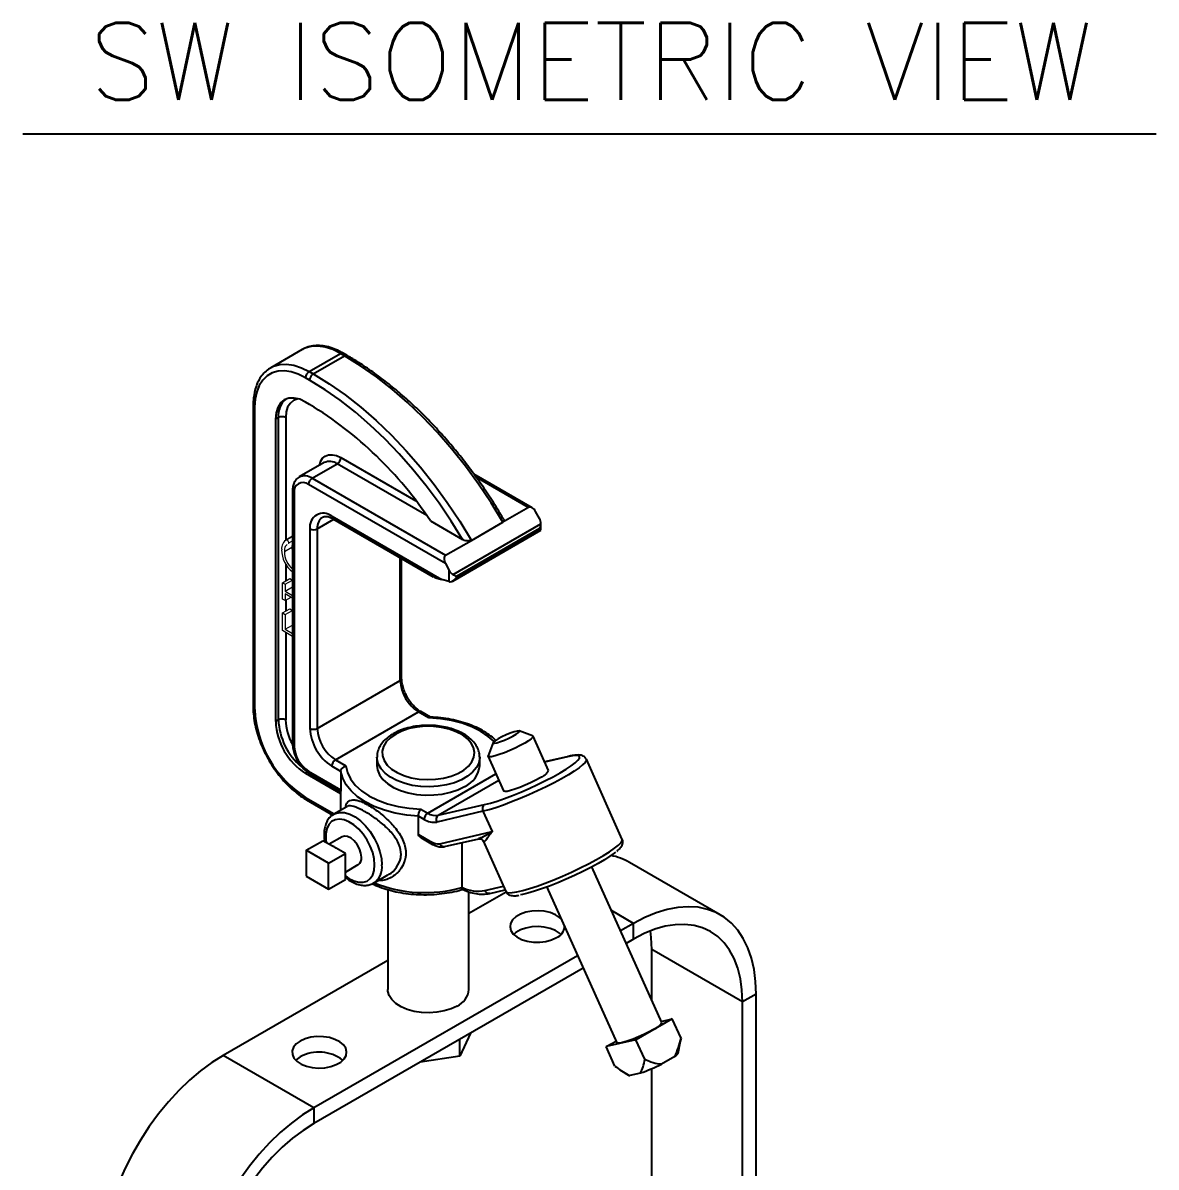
# Model space of a CAD drawing. Extents: x 16.5 to 113.1, y 4.4 to 84.5.
# Drawn here: x 21.57 to 32.6, y 73.4 to 84.54 of the extents above; entities that cross this region are included whole.
import ezdxf
from ezdxf.enums import TextEntityAlignment as Align

# ---------------------------------------------------------------- set-up
doc = ezdxf.new("R2010")
doc.units = 0
doc.header["$MEASUREMENT"] = 0
doc.layers.add('OBJECT', color=7, linetype='CONTINUOUS')
doc.styles.get("Standard").update_dxf_attribs({"font": 'SIMPLEX'})

msp = doc.modelspace()

# ---------------------------------------------------------------- linework, layer by layer
at = {"layer": 'OBJECT', "color": 1}
msp.add_line((21.572, 83.461), (32.604, 83.461), dxfattribs=at)
at = {"layer": 'OBJECT'}
for p, q in [((24.289, 81.36), (23.984, 81.184)), ((24.359, 81.147), (24.664, 81.323)), ((24.399, 81.124), (24.704, 81.3)), ((24.704, 81.3), (24.664, 81.323)), ((24.729, 81.303), (24.689, 81.326)), ((24.359, 81.147), (24.399, 81.124)), ((24.363, 81.063), (24.323, 81.086)), ((23.814, 80.82), (23.814, 77.877)), ((23.828, 80.8), (23.828, 77.856)), ((24.363, 80.827), (24.323, 80.85)), ((24.059, 80.698), (24.032, 80.682)), ((24.032, 80.682), (24.032, 77.739)), ((24.059, 77.754), (24.059, 80.698)), ((24.13, 80.698), (24.13, 79.502)), ((24.506, 80.26), (24.263, 80.12)), ((24.388, 80.107), (24.631, 80.248)), ((25.503, 79.744), (24.631, 80.248)), ((24.666, 80.309), (25.398, 79.887)), ((26.529, 79.821), (25.962, 80.149)), ((25.685, 79.278), (24.353, 80.046)), ((24.388, 80.107), (25.687, 79.358)), ((26.494, 79.824), (25.983, 80.119)), ((24.197, 79.985), (24.197, 77.521)), ((24.212, 79.965), (24.212, 77.501)), ((26.494, 79.824), (26.243, 79.679)), ((24.437, 79.615), (24.599, 79.708)), ((24.579, 79.737), (25.647, 79.12)), ((24.589, 79.714), (25.567, 79.149)), ((25.539, 79.692), (25.852, 79.512)), ((25.938, 79.503), (26.243, 79.679)), ((26.6, 79.717), (26.563, 79.784)), ((24.367, 77.672), (24.367, 79.615)), ((24.437, 79.615), (24.437, 77.672)), ((25.757, 79.106), (26.615, 79.601)), ((25.759, 79.17), (26.615, 79.664)), ((26.6, 79.617), (25.793, 79.15)), ((25.793, 79.143), (26.6, 79.61)), ((26.6, 79.61), (26.6, 79.617)), ((26.615, 79.601), (26.615, 79.666)), ((25.687, 79.358), (25.938, 79.503)), ((24.13, 79.272), (24.13, 79.108)), ((25.245, 78.138), (25.245, 79.336)), ((25.259, 78.159), (25.259, 79.327)), ((25.685, 79.278), (25.722, 79.21)), ((25.722, 79.101), (25.647, 79.12)), ((25.722, 79.101), (25.722, 79.21)), ((25.793, 79.15), (25.793, 79.143)), ((24.13, 78.919), (24.13, 78.814)), ((24.13, 78.607), (24.13, 77.754)), ((24.437, 77.672), (25.245, 78.138)), ((24.614, 77.366), (25.422, 77.832)), ((25.524, 77.773), (25.422, 77.832)), ((25.54, 77.781), (25.447, 77.835)), ((24.059, 77.754), (24.032, 77.739)), ((26.534, 77.599), (26.404, 77.647)), ((26.689, 77.261), (26.538, 77.596)), ((26.151, 77.533), (26.101, 77.404)), ((24.614, 77.366), (24.716, 77.307)), ((25.019, 77.392), (25.019, 77.31)), ((26.019, 77.31), (26.019, 77.392)), ((26.101, 77.399), (26.251, 77.064)), ((26.883, 77.399), (26.651, 77.345)), ((26.874, 77.395), (26.651, 77.344)), ((27.407, 76.591), (27.057, 77.372)), ((24.35, 77.25), (24.323, 77.234)), ((24.323, 77.234), (24.665, 77.037)), ((24.353, 77.256), (24.668, 77.074)), ((24.363, 77.233), (24.666, 77.058)), ((24.668, 77.253), (24.579, 77.305)), ((24.668, 77.253), (24.668, 77.074)), ((25.514, 76.846), (26.177, 77.229)), ((25.615, 76.825), (26.205, 77.166)), ((24.665, 77.059), (24.665, 76.874)), ((24.323, 76.999), (24.603, 76.838)), ((24.334, 76.976), (24.59, 76.828)), ((24.726, 76.909), (24.599, 76.836)), ((25.615, 76.825), (26.066, 76.929)), ((24.593, 76.832), (24.599, 76.836)), ((25.423, 76.639), (25.423, 76.817)), ((25.479, 76.785), (25.423, 76.817)), ((25.445, 76.886), (25.514, 76.846)), ((26.051, 76.864), (25.6, 76.759)), ((26.051, 76.864), (26.14, 76.666)), ((24.331, 76.485), (24.493, 76.578)), ((24.585, 76.526), (24.493, 76.578)), ((24.68, 76.615), (24.555, 76.543)), ((25.423, 76.639), (25.55, 76.565)), ((25.445, 76.609), (25.56, 76.542)), ((25.631, 76.548), (26.14, 76.666)), ((25.677, 76.52), (26.009, 76.597)), ((25.844, 76.558), (25.844, 76.125)), ((26.044, 76.587), (26.042, 76.588)), ((26.044, 76.587), (26.053, 76.575)), ((26.053, 76.575), (26.274, 76.082)), ((26.057, 76.57), (26.053, 76.575)), ((24.548, 76.359), (24.331, 76.485)), ((24.331, 76.485), (24.331, 76.233)), ((24.548, 76.359), (24.711, 76.453)), ((24.62, 76.505), (24.585, 76.526)), ((24.711, 76.453), (24.62, 76.505)), ((24.711, 76.347), (24.711, 76.453)), ((24.548, 76.107), (24.548, 76.359)), ((24.711, 76.307), (24.711, 76.347)), ((24.711, 76.273), (24.836, 76.345)), ((28.36, 75.856), (27.476, 76.366)), ((24.331, 76.233), (24.548, 76.107)), ((24.711, 76.201), (24.711, 76.307)), ((24.987, 76.164), (25.126, 76.245)), ((27.791, 74.806), (27.11, 76.323)), ((24.548, 76.107), (24.711, 76.201)), ((25.844, 76.121), (25.844, 76.125)), ((26.07, 76.094), (26.25, 76.135)), ((26.672, 76.126), (27.353, 74.61)), ((25.124, 76.102), (25.124, 75.13)), ((25.914, 75.13), (25.914, 76.08)), ((26.277, 76.078), (25.914, 75.868)), ((26.117, 76.065), (26.266, 76.1)), ((27.516, 75.773), (27.302, 75.897)), ((27.516, 75.773), (27.39, 75.7)), ((27.516, 75.619), (27.516, 75.773)), ((27.516, 75.619), (27.445, 75.578)), ((26.972, 75.458), (24.405, 73.977)), ((28.577, 75.007), (27.693, 75.517)), ((27.693, 75.025), (27.693, 75.517)), ((25.124, 75.412), (23.521, 74.487)), ((27.027, 75.337), (24.405, 73.823)), ((28.71, 75.083), (28.577, 75.007)), ((28.577, 69.497), (28.577, 75.007)), ((28.71, 69.343), (28.71, 75.083)), ((27.894, 74.843), (27.54, 74.639)), ((27.786, 74.818), (27.894, 74.843)), ((27.979, 74.654), (27.894, 74.843)), ((25.928, 74.702), (25.825, 74.479)), ((25.825, 74.479), (25.825, 74.643)), ((27.54, 74.639), (27.251, 74.572)), ((27.251, 74.572), (27.346, 74.627)), ((27.336, 74.383), (27.251, 74.572)), ((27.625, 74.45), (27.54, 74.639)), ((27.951, 74.51), (27.974, 74.624)), ((27.979, 74.654), (27.972, 74.622)), ((24.405, 73.977), (23.521, 74.487)), ((25.825, 74.479), (25.438, 74.42)), ((27.917, 74.476), (27.789, 74.402)), ((27.693, 69.971), (27.693, 74.358)), ((27.435, 74.313), (27.469, 74.294)), ((27.584, 74.315), (27.479, 74.291)), ((24.405, 73.977), (24.405, 73.823))]:
    msp.add_line(p, q, dxfattribs=at)
at = {"layer": 'OBJECT', "linetype": 'Continuous', "lineweight": 15}
for p, q in [((24.197, 79.544), (24.131, 79.506)), ((24.146, 79.512), (24.197, 79.541)), ((24.146, 79.512), (24.162, 79.479)), ((24.162, 79.479), (24.197, 79.499)), ((24.118, 79.394), (24.189, 79.435)), ((24.098, 79.09), (24.169, 79.131)), ((24.169, 79.131), (24.196, 79.115)), ((24.098, 78.931), (24.098, 79.09)), ((24.098, 79.09), (24.125, 79.075)), ((24.125, 79.075), (24.196, 79.115)), ((24.125, 79.075), (24.125, 79.009)), ((24.125, 79.009), (24.196, 79.05)), ((24.125, 79.009), (24.197, 78.967)), ((24.196, 79.115), (24.196, 79.05)), ((24.196, 79.05), (24.197, 79.049)), ((24.125, 78.916), (24.098, 78.931)), ((24.197, 78.94), (24.125, 78.982)), ((24.125, 78.982), (24.125, 78.916)), ((24.125, 78.916), (24.182, 78.949)), ((24.098, 78.796), (24.169, 78.837)), ((24.098, 78.625), (24.098, 78.796)), ((24.098, 78.796), (24.125, 78.78)), ((24.125, 78.78), (24.196, 78.821)), ((24.169, 78.837), (24.196, 78.821)), ((24.196, 78.821), (24.196, 78.678)), ((24.125, 78.78), (24.125, 78.637)), ((24.125, 78.637), (24.196, 78.678)), ((24.196, 78.678), (24.197, 78.677)), ((24.197, 78.568), (24.098, 78.625)), ((24.125, 78.637), (24.197, 78.595))]:
    msp.add_line(p, q, dxfattribs=at)
at = {"layer": 'OBJECT', "flags": 128}
for points in [[(24.664, 81.323), (24.589, 81.361), (24.515, 81.385), (24.444, 81.395), (24.377, 81.392), (24.317, 81.374), (24.289, 81.36)], [(26.243, 79.679), (26.129, 79.867), (26.008, 80.049), (25.881, 80.224), (25.747, 80.392), (25.608, 80.553), (25.464, 80.704), (25.317, 80.845), (25.167, 80.976), (25.014, 81.096), (24.859, 81.204), (24.704, 81.3)], [(24.323, 81.086), (24.253, 81.121), (24.184, 81.143), (24.118, 81.153), (24.056, 81.149), (23.999, 81.133), (23.949, 81.104), (23.907, 81.063), (23.873, 81.011), (23.848, 80.949), (23.833, 80.878), (23.828, 80.8)], [(23.986, 81.186), (24.011, 81.198), (24.072, 81.215), (24.138, 81.219), (24.209, 81.208), (24.283, 81.184), (24.359, 81.147)], [(25.852, 79.512), (25.741, 79.691), (25.623, 79.865), (25.499, 80.033), (25.369, 80.194), (25.235, 80.347), (25.096, 80.491), (24.954, 80.626), (24.809, 80.752), (24.661, 80.867), (24.513, 80.97), (24.363, 81.063)], [(24.399, 81.124), (24.554, 81.028), (24.708, 80.92), (24.861, 80.8), (25.012, 80.669), (25.159, 80.527), (25.302, 80.376), (25.441, 80.216), (25.575, 80.048), (25.703, 79.872), (25.824, 79.69), (25.938, 79.503)], [(24.323, 80.85), (24.267, 80.877), (24.212, 80.889), (24.162, 80.887), (24.117, 80.871), (24.081, 80.841), (24.054, 80.798), (24.038, 80.745), (24.032, 80.682)], [(24.257, 80.88), (24.243, 80.878), (24.205, 80.864), (24.173, 80.837), (24.149, 80.8), (24.135, 80.753), (24.13, 80.698)], [(24.458, 80.232), (24.47, 80.271), (24.49, 80.302), (24.516, 80.324), (24.548, 80.335), (24.585, 80.337), (24.625, 80.328), (24.666, 80.309)], [(25.201, 77.616), (25.149, 77.58), (25.109, 77.54), (25.082, 77.496), (25.07, 77.45), (25.072, 77.403), (25.088, 77.358), (25.118, 77.314), (25.161, 77.275), (25.215, 77.241), (25.279, 77.212), (25.351, 77.191), (25.428, 77.178), (25.509, 77.173), (25.589, 77.176), (25.667, 77.187), (25.741, 77.206), (25.807, 77.233), (25.864, 77.266), (25.91, 77.304), (25.943, 77.347), (25.963, 77.392), (25.969, 77.438), (25.96, 77.484), (25.936, 77.529), (25.9, 77.571), (25.851, 77.608), (25.791, 77.639), (25.723, 77.664), (25.648, 77.681), (25.569, 77.69), (25.488, 77.692), (25.409, 77.684), (25.333, 77.669), (25.262, 77.646), (25.201, 77.616)], [(26.159, 77.543), (26.102, 77.594), (26.028, 77.644), (25.943, 77.686), (25.848, 77.721), (25.745, 77.747), (25.636, 77.765), (25.524, 77.773)], [(26.534, 77.599), (26.538, 77.596), (26.536, 77.586), (26.521, 77.571), (26.495, 77.552), (26.459, 77.529), (26.414, 77.505), (26.364, 77.48), (26.311, 77.456), (26.259, 77.435), (26.21, 77.417), (26.168, 77.404), (26.134, 77.396), (26.112, 77.394), (26.101, 77.398), (26.101, 77.404)], [(26.198, 77.569), (26.17, 77.551), (26.154, 77.538), (26.152, 77.529), (26.163, 77.528), (26.187, 77.532), (26.221, 77.543), (26.261, 77.558), (26.303, 77.577), (26.343, 77.597), (26.375, 77.615), (26.397, 77.631), (26.407, 77.642), (26.402, 77.647), (26.384, 77.646), (26.355, 77.638), (26.317, 77.625), (26.276, 77.608), (26.234, 77.588), (26.198, 77.569)], [(26.019, 77.394), (26.019, 77.385), (26.01, 77.337), (25.987, 77.29), (25.95, 77.245), (25.901, 77.205), (25.841, 77.171), (25.772, 77.143), (25.695, 77.121), (25.614, 77.108), (25.529, 77.103), (25.445, 77.106), (25.362, 77.117), (25.284, 77.137), (25.213, 77.163), (25.15, 77.196), (25.099, 77.235), (25.059, 77.278), (25.032, 77.325), (25.02, 77.373), (25.019, 77.392)], [(27.057, 77.372), (27.057, 77.36), (27.045, 77.34), (27.021, 77.316), (26.986, 77.287), (26.939, 77.255), (26.882, 77.219), (26.816, 77.181), (26.743, 77.142), (26.665, 77.102), (26.582, 77.062), (26.498, 77.024), (26.413, 76.988), (26.33, 76.955), (26.251, 76.925), (26.177, 76.899), (26.11, 76.879), (26.051, 76.864)], [(26.066, 76.929), (26.123, 76.944), (26.188, 76.964), (26.26, 76.989), (26.338, 77.019), (26.418, 77.052), (26.5, 77.087), (26.581, 77.125), (26.66, 77.163), (26.733, 77.201), (26.801, 77.239), (26.86, 77.274), (26.909, 77.307), (26.948, 77.336), (26.962, 77.349)], [(26.962, 77.349), (26.975, 77.361), (26.989, 77.381), (26.991, 77.396), (26.98, 77.405), (26.956, 77.408), (26.921, 77.404), (26.874, 77.395)], [(26.883, 77.399), (26.881, 77.398), (26.874, 77.395)], [(25.423, 76.817), (25.308, 76.827), (25.196, 76.846), (25.091, 76.874), (24.993, 76.911), (24.905, 76.955), (24.829, 77.005), (24.766, 77.062), (24.718, 77.123), (24.685, 77.187), (24.668, 77.253)], [(24.716, 77.307), (24.731, 77.242), (24.761, 77.18), (24.807, 77.12), (24.867, 77.065), (24.941, 77.016), (25.026, 76.973), (25.121, 76.938), (25.224, 76.912), (25.333, 76.894), (25.445, 76.886)], [(25.019, 77.31), (25.024, 77.267), (25.044, 77.219), (25.077, 77.174), (25.123, 77.133), (25.181, 77.097), (25.248, 77.067), (25.323, 77.044), (25.403, 77.029), (25.487, 77.022), (25.572, 77.023), (25.655, 77.032), (25.734, 77.049), (25.807, 77.074), (25.872, 77.106)], [(26.251, 77.064), (26.251, 77.063), (26.262, 77.059), (26.285, 77.061), (26.318, 77.069), (26.361, 77.082), (26.409, 77.1), (26.462, 77.121), (26.514, 77.145), (26.564, 77.17), (26.609, 77.194)], [(24.996, 76.342), (24.991, 76.4), (24.977, 76.462), (24.954, 76.524), (24.922, 76.584), (24.884, 76.641), (24.841, 76.69), (24.794, 76.731), (24.746, 76.762), (24.698, 76.781), (24.653, 76.788), (24.612, 76.782), (24.577, 76.764), (24.549, 76.734), (24.53, 76.694), (24.52, 76.645), (24.52, 76.589), (24.524, 76.561)], [(24.599, 76.836), (24.614, 76.843), (24.656, 76.853), (24.703, 76.851), (24.754, 76.836), (24.806, 76.809), (24.858, 76.77), (24.907, 76.722), (24.952, 76.666), (24.991, 76.604), (25.024, 76.538), (25.047, 76.471), (25.062, 76.405), (25.067, 76.342)], [(24.868, 76.416), (24.863, 76.456), (24.849, 76.499), (24.826, 76.54), (24.798, 76.575), (24.766, 76.602), (24.733, 76.618), (24.703, 76.622), (24.68, 76.615)], [(26.274, 76.082), (26.281, 76.075), (26.302, 76.07), (26.336, 76.072), (26.381, 76.079), (26.438, 76.092), (26.503, 76.112), (26.577, 76.136), (26.656, 76.165), (26.74, 76.198), (26.826, 76.234), (26.913, 76.273), (26.998, 76.313), (27.079, 76.354), (27.155, 76.394), (27.223, 76.433), (27.282, 76.47), (27.332, 76.504), (27.369, 76.533), (27.395, 76.559), (27.407, 76.579), (27.407, 76.591)], [(27.34, 76.466), (27.329, 76.458), (27.286, 76.427), (27.233, 76.393), (27.171, 76.356), (27.1, 76.318), (27.024, 76.279), (26.943, 76.24), (26.861, 76.203), (26.778, 76.168), (26.697, 76.136), (26.621, 76.108), (26.551, 76.085), (26.488, 76.066), (26.435, 76.054), (26.417, 76.051)], [(24.711, 76.236), (24.746, 76.211), (24.794, 76.186), (24.841, 76.173), (24.884, 76.173), (24.922, 76.185), (24.954, 76.209), (24.977, 76.244), (24.991, 76.289), (24.996, 76.342)], [(26.811, 75.817), (26.797, 75.83), (26.756, 75.856), (26.705, 75.877), (26.648, 75.89), (26.587, 75.895), (26.526, 75.892), (26.467, 75.881), (26.415, 75.862), (26.371, 75.837), (26.339, 75.807), (26.319, 75.773), (26.314, 75.738), (26.323, 75.702), (26.346, 75.669), (26.381, 75.64), (26.427, 75.616), (26.481, 75.6), (26.541, 75.59), (26.603, 75.589), (26.663, 75.597), (26.719, 75.612), (26.767, 75.634), (26.767, 75.634)], [(28.71, 75.083), (28.705, 75.208), (28.69, 75.325), (28.664, 75.434), (28.629, 75.535), (28.585, 75.625), (28.531, 75.706), (28.469, 75.775), (28.398, 75.832), (28.32, 75.877), (28.236, 75.909), (28.145, 75.929), (28.048, 75.935), (27.947, 75.928), (27.843, 75.909), (27.736, 75.876), (27.626, 75.83), (27.516, 75.773)], [(26.809, 75.665), (26.797, 75.676), (26.756, 75.703), (26.705, 75.723), (26.648, 75.737), (26.587, 75.742), (26.526, 75.739), (26.467, 75.727), (26.415, 75.709), (26.371, 75.684), (26.35, 75.665)], [(28.577, 75.007), (28.572, 75.124), (28.557, 75.234), (28.531, 75.336), (28.496, 75.429), (28.452, 75.512), (28.398, 75.584), (28.336, 75.645), (28.266, 75.693), (28.189, 75.73), (28.106, 75.753), (28.016, 75.763), (27.922, 75.76), (27.824, 75.744), (27.723, 75.715), (27.62, 75.673), (27.516, 75.619)], [(27.693, 75.517), (27.688, 75.634), (27.68, 75.699)], [(25.798, 74.968), (25.74, 74.941), (25.674, 74.92), (25.603, 74.907), (25.528, 74.902), (25.453, 74.905), (25.381, 74.916), (25.313, 74.935), (25.253, 74.961), (25.203, 74.993), (25.163, 75.03), (25.137, 75.071), (25.125, 75.113), (25.124, 75.13)], [(24.27, 74.626), (24.232, 74.598), (24.206, 74.566), (24.194, 74.531), (24.195, 74.495), (24.211, 74.461), (24.241, 74.429), (24.282, 74.403), (24.332, 74.382), (24.389, 74.369), (24.45, 74.364), (24.512, 74.367), (24.57, 74.378), (24.623, 74.397), (24.666, 74.422), (24.699, 74.453), (24.718, 74.486), (24.723, 74.522), (24.715, 74.557), (24.692, 74.59), (24.656, 74.619), (24.61, 74.643), (24.556, 74.66), (24.497, 74.669), (24.435, 74.67), (24.375, 74.663), (24.319, 74.648), (24.27, 74.626)], [(27.711, 74.74), (27.667, 74.716), (27.617, 74.691), (27.564, 74.667), (27.512, 74.646), (27.463, 74.628), (27.421, 74.615), (27.387, 74.607), (27.364, 74.605), (27.354, 74.609), (27.353, 74.61)], [(23.521, 74.487), (23.411, 74.417), (23.302, 74.337), (23.195, 74.246), (23.09, 74.145), (22.989, 74.035), (22.893, 73.918), (22.802, 73.793), (22.717, 73.663), (22.639, 73.528), (22.569, 73.389), (22.506, 73.248), (22.453, 73.106), (22.408, 72.964), (22.373, 72.823), (22.348, 72.684), (22.333, 72.55), (22.328, 72.419)], [(24.27, 74.472), (24.232, 74.444), (24.228, 74.441)], [(27.469, 74.294), (27.472, 74.292), (27.479, 74.291)], [(24.405, 73.977), (24.295, 73.907), (24.186, 73.826), (24.078, 73.735), (23.974, 73.635), (23.873, 73.525), (23.777, 73.407), (23.686, 73.283), (23.601, 73.153), (23.523, 73.018), (23.453, 72.879), (23.39, 72.738), (23.337, 72.596), (23.292, 72.454), (23.257, 72.313), (23.232, 72.174), (23.217, 72.039), (23.211, 71.909)], [(24.405, 73.823), (24.301, 73.757), (24.198, 73.68), (24.097, 73.593), (23.999, 73.495), (23.905, 73.39), (23.816, 73.276), (23.732, 73.157), (23.655, 73.031), (23.585, 72.902), (23.523, 72.77), (23.47, 72.636), (23.425, 72.501), (23.39, 72.368), (23.365, 72.237), (23.349, 72.109), (23.344, 71.986)]]:
    msp.add_lwpolyline(points, dxfattribs=at)
at = {"layer": 'OBJECT'}
for centre, radius, start, end in [((24.679, 81.303), 0.0252, 65.6944, 125.6158), ((24.719, 81.28), 0.025, 65.4851, 125.8094), ((24.4, 81.082), 0.0768, 122.6062, 177.3937), ((24.44, 81.059), 0.0768, 122.6062, 177.3937), ((23.838, 80.822), 0.0239, 183.9358, 247.3698), ((24.272, 80.717), 0.214, 131.0984, 185.1335), ((22.398, 77.616), 3.765, 33.4707, 58.5356), ((24.094, 80.63), 0.0769, 62.6098, 117.3902), ((24.558, 80.145), 0.126, 54.3828, 114.3061), ((24.59, 80.312), 0.0768, 302.6062, 357.3937), ((24.316, 80.008), 0.123, 53.6819, 115.3816), ((24.298, 79.979), 0.0873, 50.7963, 189.2141), ((24.43, 80.043), 0.0768, 122.6044, 177.3955), ((24.222, 79.987), 0.0251, 185.7104, 245.6241), ((24.496, 79.636), 0.131, 50.7966, 189.2138), ((24.56, 79.628), 0.123, 124.8711, 186.3099), ((24.606, 79.736), 0.027, 176.6332, 232.0551), ((24.402, 79.683), 0.0769, 242.6096, 297.3904), ((25.234, 78.161), 0.0251, 294.3744, 354.3054), ((25.629, 78.156), 0.384, 182.6054, 237.3945), ((23.839, 77.879), 0.0251, 185.6952, 245.625), ((24.899, 77.903), 1.071, 182.4871, 237.5129), ((25.436, 77.813), 0.0239, 63.6541, 127.3217), ((24.665, 77.767), 0.633, 182.6055, 237.3946), ((24.094, 77.686), 0.0769, 62.6098, 117.3902), ((24.696, 77.784), 0.638, 182.6498, 229.6447), ((24.646, 77.771), 0.517, 181.8867, 209.3009), ((24.827, 77.693), 0.461, 182.6055, 237.3945), ((24.402, 77.74), 0.0769, 242.6096, 297.3904), ((24.821, 77.69), 0.384, 182.6054, 237.3945), ((24.222, 77.524), 0.0251, 185.6948, 245.6253), ((24.519, 77.515), 0.307, 182.6056, 237.3944), ((24.655, 77.301), 0.0768, 122.6049, 177.395), ((24.378, 77.253), 0.0248, 173.8632, 234.8251), ((25.774, 77.331), 0.246, 293.6249, 355.0549), ((26.562, 77.332), 0.146, 288.7889, 330.4679), ((24.347, 76.996), 0.0239, 172.5927, 236.1092), ((26.097, 76.888), 0.0515, 126.297, 207.8016), ((25.555, 76.782), 0.0768, 122.6049, 177.395), ((25.573, 76.929), 0.172, 236.6988, 279.2315), ((25.592, 76.966), 0.143, 236.6987, 279.2317), ((25.646, 76.783), 0.0515, 126.2973, 207.8014), ((25.573, 76.562), 0.024, 172.7463, 235.9574), ((25.612, 76.661), 0.114, 236.6989, 279.2317), ((26.012, 76.55), 0.0489, 24.1642, 50.3606), ((24.53, 76.39), 0.147, 52.0319, 67.9735), ((25.671, 76.562), 0.0423, 198.6052, 278.8714), ((24.566, 76.327), 0.147, 352.0293, 7.9707), ((24.792, 76.407), 0.0765, 304.8225, 6.4898), ((24.881, 76.319), 0.187, 304.6668, 7.0216), ((27.187, 75.862), 0.582, 60.1371, 79.2059), ((25.487, 77.392), 1.32, 248.0111, 285.7119), ((26.004, 76.45), 0.363, 243.8079, 280.5074), ((26.111, 76.109), 0.0437, 200.0823, 277.3943), ((26.716, 75.753), 0.13, 293.3755, 355.3044), ((25.719, 75.147), 0.196, 293.8664, 354.8135), ((27.664, 74.878), 0.146, 288.7888, 330.4678), ((24.455, 74.135), 0.384, 52.6344, 118.7034), ((27.879, 74.547), 0.0804, 297.6941, 332.9514), ((27.026, 75.925), 1.703, 289.0966, 296.6128)]:
    msp.add_arc(centre, radius, start, end, dxfattribs=at)
at = {"layer": 'OBJECT', "linetype": 'Continuous', "lineweight": 15}
for centre, radius, start, end in [((24.185, 79.425), 0.0949, 114.3865, 188.352), ((24.364, 79.411), 0.273, 179.9121, 232.2609), ((24.346, 79.394), 0.228, 179.8493, 229.1791)]:
    msp.add_arc(centre, radius, start, end, dxfattribs=at)
at = {"layer": 'OBJECT'}
for centre, major_axis, ratio, start_param, end_param in [((26.528, 79.764), (-0.0326, 0.0603), 0.595383, 4.729283, 6.30008), ((26.565, 79.697), (-0.0348, 0.0642), 0.558702, 3.910079, 4.727266), ((26.565, 79.637), (0.0354, 0.0612), 0.577335, 4.71243, 5.466039), ((26.565, 79.63), (0.05, -0.0289), 0.00007, 6.283145, 7.068624), ((25.72, 79.298), (-0.0326, 0.0603), 0.595383, 0.016894, 1.587691), ((25.683, 79.141), (0.132, -0.027), 0.206185, 3.699612, 4.485092), ((25.757, 79.23), (-0.0348, 0.0642), 0.558702, 1.585674, 2.402861), ((25.757, 79.164), (0.0354, 0.0612), 0.577335, 3.41167, 4.71243), ((25.757, 79.171), (0.05, -0.0289), 0.00007, 0.785439, 1.539048), ((25.757, 79.121), (0.0498, 0.0096), 0.40502, 3.849247, 4.119283)]:
    msp.add_ellipse(centre, major_axis=major_axis, ratio=ratio, start_param=start_param, end_param=end_param, dxfattribs=at)
for points, knots in [([(24.689, 81.326), (24.677, 81.333), (24.641, 81.353), (24.581, 81.377), (24.511, 81.396), (24.443, 81.402), (24.378, 81.396), (24.326, 81.381), (24.298, 81.364), (24.287, 81.357)], [0, 0, 0, 0, 0.087248, 0.252462, 0.417722, 0.581865, 0.743604, 0.90203, 1, 1, 1, 1]), ([(26.25, 79.709), (26.239, 79.728), (26.195, 79.803), (26.113, 79.933), (26.004, 80.094), (25.889, 80.25), (25.769, 80.4), (25.645, 80.543), (25.517, 80.68), (25.386, 80.809), (25.252, 80.929), (25.116, 81.041), (24.978, 81.144), (24.849, 81.232), (24.766, 81.281), (24.729, 81.303)], [0, 0, 0, 0, 0.028078, 0.110473, 0.192881, 0.275296, 0.357721, 0.440158, 0.52261, 0.605082, 0.687575, 0.770092, 0.852633, 0.935201, 1, 1, 1, 1]), ([(23.988, 81.184), (23.979, 81.18), (23.953, 81.166), (23.916, 81.132), (23.878, 81.083), (23.849, 81.026), (23.828, 80.96), (23.816, 80.891), (23.814, 80.842), (23.814, 80.82)], [0, 0, 0, 0, 0.076251, 0.230456, 0.384951, 0.541582, 0.70114, 0.863227, 1, 1, 1, 1]), ([(24.263, 80.118), (24.256, 80.114), (24.238, 80.103), (24.217, 80.075), (24.202, 80.038), (24.197, 80.007), (24.197, 79.988), (24.197, 79.985)], [0, 0, 0, 0, 0.167047, 0.415986, 0.668041, 0.942765, 1, 1, 1, 1]), ([(24.49, 79.729), (24.495, 79.731), (24.505, 79.737), (24.528, 79.737), (24.557, 79.731), (24.578, 79.72), (24.589, 79.714)], [0, 0, 0, 0, 0.245732, 0.509127, 0.761475, 1, 1, 1, 1]), ([(26.25, 79.708), (26.252, 79.706), (26.255, 79.7), (26.255, 79.691), (26.25, 79.684), (26.245, 79.681), (26.243, 79.679)], [0, 0, 0, 0, 0.262643, 0.574229, 0.821705, 1, 1, 1, 1]), ([(25.938, 79.503), (25.934, 79.501), (25.927, 79.498), (25.912, 79.496), (25.893, 79.497), (25.871, 79.502), (25.858, 79.508), (25.852, 79.512)], [0, 0, 0, 0, 0.138343, 0.27604, 0.470202, 0.74205, 1, 1, 1, 1]), ([(25.447, 77.835), (25.44, 77.838), (25.422, 77.85), (25.391, 77.876), (25.355, 77.914), (25.323, 77.96), (25.296, 78.009), (25.275, 78.06), (25.263, 78.109), (25.26, 78.141), (25.259, 78.157), (25.259, 78.159)], [0, 0, 0, 0, 0.067195, 0.197029, 0.32808, 0.460156, 0.592758, 0.725243, 0.856826, 0.97968, 1, 1, 1, 1]), ([(23.814, 77.877), (23.814, 77.862), (23.815, 77.82), (23.823, 77.748), (23.841, 77.661), (23.868, 77.572), (23.903, 77.484), (23.946, 77.397), (23.995, 77.314), (24.049, 77.235), (24.109, 77.161), (24.174, 77.095), (24.241, 77.037), (24.295, 76.999), (24.326, 76.981), (24.334, 76.976)], [0, 0, 0, 0, 0.0448172, 0.1293526, 0.2137878, 0.2980886, 0.3822682, 0.4663667, 0.5504366, 0.6345317, 0.7186935, 0.8029817, 0.8874535, 0.972156, 1, 1, 1, 1]), ([(25.537, 77.782), (25.534, 77.781), (25.531, 77.78), (25.526, 77.776), (25.524, 77.773), (25.524, 77.773)], [0, 0, 0, 0, 0.531199, 0.989388, 1, 1, 1, 1]), ([(26.176, 77.554), (26.17, 77.56), (26.147, 77.584), (26.096, 77.621), (26.024, 77.664), (25.943, 77.701), (25.856, 77.731), (25.763, 77.755), (25.666, 77.772), (25.589, 77.78), (25.546, 77.781), (25.537, 77.782)], [0, 0, 0, 0, 0.044141, 0.174626, 0.305946, 0.437516, 0.568982, 0.700264, 0.831367, 0.962338, 1, 1, 1, 1]), ([(26.018, 77.395), (26.017, 77.408), (26.016, 77.437), (26, 77.482), (25.972, 77.527), (25.933, 77.569), (25.884, 77.607), (25.825, 77.639), (25.758, 77.666), (25.686, 77.685), (25.609, 77.698), (25.53, 77.702), (25.451, 77.7), (25.374, 77.69), (25.3, 77.672), (25.233, 77.649), (25.194, 77.628), (25.176, 77.618)], [0, 0, 0, 0, 0.049755, 0.113338, 0.177704, 0.243923, 0.312005, 0.381218, 0.450763, 0.52019, 0.589444, 0.658578, 0.727688, 0.796868, 0.866209, 0.935826, 1, 1, 1, 1]), ([(25.176, 77.618), (25.165, 77.612), (25.136, 77.595), (25.095, 77.561), (25.056, 77.515), (25.031, 77.466), (25.019, 77.424), (25.02, 77.399), (25.02, 77.392)], [0, 0, 0, 0, 0.109116, 0.315301, 0.5212, 0.723281, 0.918676, 1, 1, 1, 1]), ([(24.197, 77.521), (24.197, 77.512), (24.198, 77.487), (24.207, 77.443), (24.226, 77.391), (24.253, 77.342), (24.286, 77.297), (24.323, 77.259), (24.35, 77.242), (24.363, 77.233)], [0, 0, 0, 0, 0.084368, 0.238909, 0.392867, 0.54638, 0.700223, 0.855221, 1, 1, 1, 1]), ([(27.056, 77.371), (27.055, 77.373), (27.052, 77.384), (27.036, 77.398), (27.016, 77.408), (26.993, 77.413), (26.963, 77.413), (26.927, 77.408), (26.896, 77.402), (26.883, 77.399)], [0, 0, 0, 0, 0.029634, 0.147465, 0.262281, 0.396479, 0.583207, 0.817642, 1, 1, 1, 1]), ([(24.668, 77.253), (24.668, 77.258), (24.669, 77.267), (24.677, 77.281), (24.688, 77.293), (24.702, 77.302), (24.712, 77.306), (24.716, 77.307), (24.716, 77.307)], [0, 0, 0, 0, 0.197777, 0.395365, 0.598087, 0.812873, 0.995764, 1, 1, 1, 1]), ([(24.668, 77.074), (24.668, 77.071), (24.668, 77.065), (24.667, 77.059), (24.667, 77.059), (24.666, 77.059)], [0, 0, 0, 0, 0.295943, 0.590032, 1, 1, 1, 1]), ([(24.712, 76.901), (24.715, 76.911), (24.722, 76.948), (24.747, 76.969), (24.784, 76.978), (24.82, 76.974), (24.863, 76.96), (24.923, 76.932), (25.008, 76.879), (25.111, 76.797), (25.191, 76.713), (25.245, 76.637), (25.277, 76.574), (25.296, 76.511), (25.301, 76.458), (25.294, 76.388), (25.262, 76.308), (25.196, 76.241), (25.13, 76.205), (25.078, 76.189), (25.044, 76.189), (25.03, 76.189)], [0, 0, 0, 0, 0.031647, 0.113114, 0.156727, 0.200305, 0.241406, 0.282485, 0.356519, 0.430655, 0.512645, 0.558299, 0.603932, 0.647976, 0.691999, 0.716831, 0.799022, 0.879635, 0.923293, 0.966925, 1, 1, 1, 1]), ([(25.127, 76.247), (25.13, 76.248), (25.164, 76.261), (25.214, 76.318), (25.248, 76.388), (25.256, 76.465), (25.246, 76.514), (25.222, 76.568), (25.199, 76.608), (25.146, 76.675), (25.067, 76.749), (24.968, 76.822), (24.871, 76.881), (24.789, 76.914), (24.744, 76.923), (24.731, 76.91), (24.73, 76.908)], [0, 0, 0, 0, 0.009574, 0.111598, 0.213448, 0.243964, 0.3447, 0.352097, 0.409468, 0.466895, 0.572114, 0.668331, 0.76481, 0.871214, 0.983192, 1, 1, 1, 1]), ([(24.592, 76.83), (24.585, 76.825), (24.565, 76.813), (24.54, 76.781), (24.519, 76.739), (24.506, 76.689), (24.504, 76.632), (24.505, 76.591), (24.51, 76.569), (24.511, 76.568)], [0, 0, 0, 0, 0.098124, 0.268248, 0.440716, 0.619756, 0.805368, 0.99454, 1, 1, 1, 1]), ([(25.423, 76.817), (25.423, 76.822), (25.424, 76.831), (25.427, 76.847), (25.432, 76.863), (25.438, 76.877), (25.443, 76.884), (25.445, 76.886), (25.445, 76.886)], [0, 0, 0, 0, 0.197777, 0.395365, 0.598087, 0.812873, 0.995764, 1, 1, 1, 1]), ([(25.445, 76.609), (25.444, 76.61), (25.438, 76.612), (25.43, 76.62), (25.424, 76.63), (25.423, 76.636), (25.423, 76.639)], [0, 0, 0, 0, 0.097442, 0.481141, 0.777167, 1, 1, 1, 1]), ([(26.14, 76.666), (26.14, 76.666), (26.129, 76.659), (26.092, 76.637), (26.047, 76.608), (26.017, 76.601), (26.007, 76.598)], [0, 0, 0, 0, 0.003253, 0.203362, 0.745963, 1, 1, 1, 1]), ([(26.008, 76.596), (26.01, 76.596), (26.016, 76.598), (26.034, 76.595), (26.04, 76.589), (26.042, 76.588)], [0, 0, 0, 0, 0.14697, 0.753418, 1, 1, 1, 1]), ([(26.14, 76.666), (26.14, 76.666), (26.132, 76.656), (26.115, 76.633), (26.093, 76.603), (26.076, 76.58), (26.065, 76.567), (26.06, 76.569), (26.057, 76.57)], [0, 0, 0, 0, 0.0027506, 0.1764569, 0.4108776, 0.6494404, 0.8225932, 1, 1, 1, 1]), ([(27.355, 76.476), (27.358, 76.479), (27.375, 76.492), (27.39, 76.51), (27.406, 76.533), (27.413, 76.555), (27.414, 76.577), (27.408, 76.587), (27.406, 76.59)], [0, 0, 0, 0, 0.08587, 0.416657, 0.617622, 0.783153, 0.939653, 1, 1, 1, 1]), ([(25.56, 76.542), (25.568, 76.538), (25.589, 76.527), (25.624, 76.517), (25.655, 76.516), (25.673, 76.519), (25.677, 76.52)], [0, 0, 0, 0, 0.2062704, 0.5523692, 0.8749977, 1, 1, 1, 1]), ([(24.711, 76.221), (24.726, 76.209), (24.759, 76.184), (24.81, 76.159), (24.862, 76.143), (24.91, 76.141), (24.953, 76.147), (24.977, 76.16), (24.988, 76.166)], [0, 0, 0, 0, 0.168813, 0.354203, 0.540509, 0.705281, 0.864093, 1, 1, 1, 1]), ([(24.973, 76.159), (24.996, 76.148), (25.046, 76.125), (25.132, 76.098), (25.226, 76.075), (25.324, 76.06), (25.424, 76.052), (25.525, 76.051), (25.626, 76.058), (25.724, 76.072), (25.8, 76.088), (25.841, 76.101), (25.852, 76.105)], [0, 0, 0, 0, 0.0941369, 0.2024322, 0.3105719, 0.4185706, 0.5264713, 0.6343291, 0.7422036, 0.8501386, 0.9581955, 1, 1, 1, 1]), ([(25.85, 76.104), (25.85, 76.104), (25.848, 76.104), (25.847, 76.109), (25.845, 76.116), (25.844, 76.12), (25.844, 76.121)], [0, 0, 0, 0, 0.101714, 0.536816, 0.912073, 1, 1, 1, 1]), ([(25.85, 76.104), (25.859, 76.1), (25.891, 76.085), (25.946, 76.068), (26.015, 76.056), (26.072, 76.057), (26.105, 76.063), (26.117, 76.065)], [0, 0, 0, 0, 0.092324, 0.348625, 0.604335, 0.857165, 1, 1, 1, 1]), ([(26.275, 76.083), (26.275, 76.081), (26.278, 76.071), (26.294, 76.057), (26.314, 76.046), (26.337, 76.042), (26.363, 76.041), (26.387, 76.044), (26.4, 76.046)], [0, 0, 0, 0, 0.033063, 0.1869784, 0.3358405, 0.5082095, 0.7461452, 1, 1, 1, 1]), ([(27.917, 74.476), (27.93, 74.504), (27.957, 74.56), (27.972, 74.624), (27.979, 74.654)], [0, 0, 0, 0, 0.515407, 1, 1, 1, 1]), ([(27.584, 74.315), (27.593, 74.334), (27.613, 74.374), (27.621, 74.424), (27.625, 74.45)], [0, 0, 0, 0, 0.480505, 1, 1, 1, 1]), ([(27.625, 74.45), (27.646, 74.441), (27.692, 74.422), (27.747, 74.405), (27.782, 74.403), (27.789, 74.402)], [0, 0, 0, 0, 0.37695, 0.863751, 1, 1, 1, 1]), ([(27.336, 74.383), (27.357, 74.367), (27.398, 74.335), (27.447, 74.305), (27.474, 74.294), (27.479, 74.291)], [0, 0, 0, 0, 0.438722, 0.883113, 1, 1, 1, 1])]:
    msp.add_open_spline(points, degree=3, knots=knots, dxfattribs=at)
at = {"layer": 'OBJECT', "linetype": 'Continuous', "lineweight": 15}
msp.add_open_spline([(24.145, 79.462), (24.138, 79.457), (24.12, 79.443), (24.119, 79.413), (24.118, 79.394)], degree=3, knots=[0, 0, 0, 0, 0.395589, 1, 1, 1, 1], dxfattribs=at)
for points in [[(24.162, 79.479), (24.154, 79.472)], [(24.197, 79.484), (24.189, 79.435)], [(24.189, 79.435), (24.197, 79.384)]]:
    msp.add_open_spline(points, degree=1, dxfattribs=at)

# ---------------------------------------------------------------- texts
at = {"layer": 'OBJECT', "color": 1}
msp.add_text('SW ISOMETRIC VIEW', height=0.75, dxfattribs=at).set_placement((27.104, 83.792), align=Align.CENTER)

doc.saveas('drawing.dxf')
